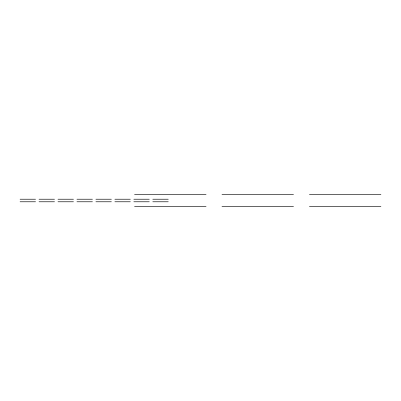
<?xml version="1.0" encoding="UTF-8"?>
<svg xmlns="http://www.w3.org/2000/svg" width="401" height="401" viewBox="0 0 401 401"><rect width="100%" height="100%" fill="white"/><g stroke="black" fill="none" stroke-linecap="round" stroke-linejoin="round"><path stroke-width="0.6" d="M134.535 194.595L206.084 194.595M221.969 194.595L293.517 194.595M309.407 194.595L380.95 194.595M20.05 199.222L35.564 199.222M39.007 199.222L54.521 199.222M57.97 199.222L73.483 199.222M76.927 199.222L92.441 199.222M95.884 199.222L111.398 199.222M114.846 199.222L130.36 199.222M133.804 199.222L149.317 199.222M152.761 199.222L168.275 199.222M20.05 201.778L35.564 201.778M39.007 201.778L54.521 201.778M57.97 201.778L73.483 201.778M76.927 201.778L92.441 201.778M95.884 201.778L111.398 201.778M114.846 201.778L130.36 201.778M133.804 201.778L149.317 201.778M152.761 201.778L168.275 201.778M134.535 206.405L206.084 206.405M221.969 206.405L293.517 206.405M309.407 206.405L380.95 206.405"/></g></svg>
